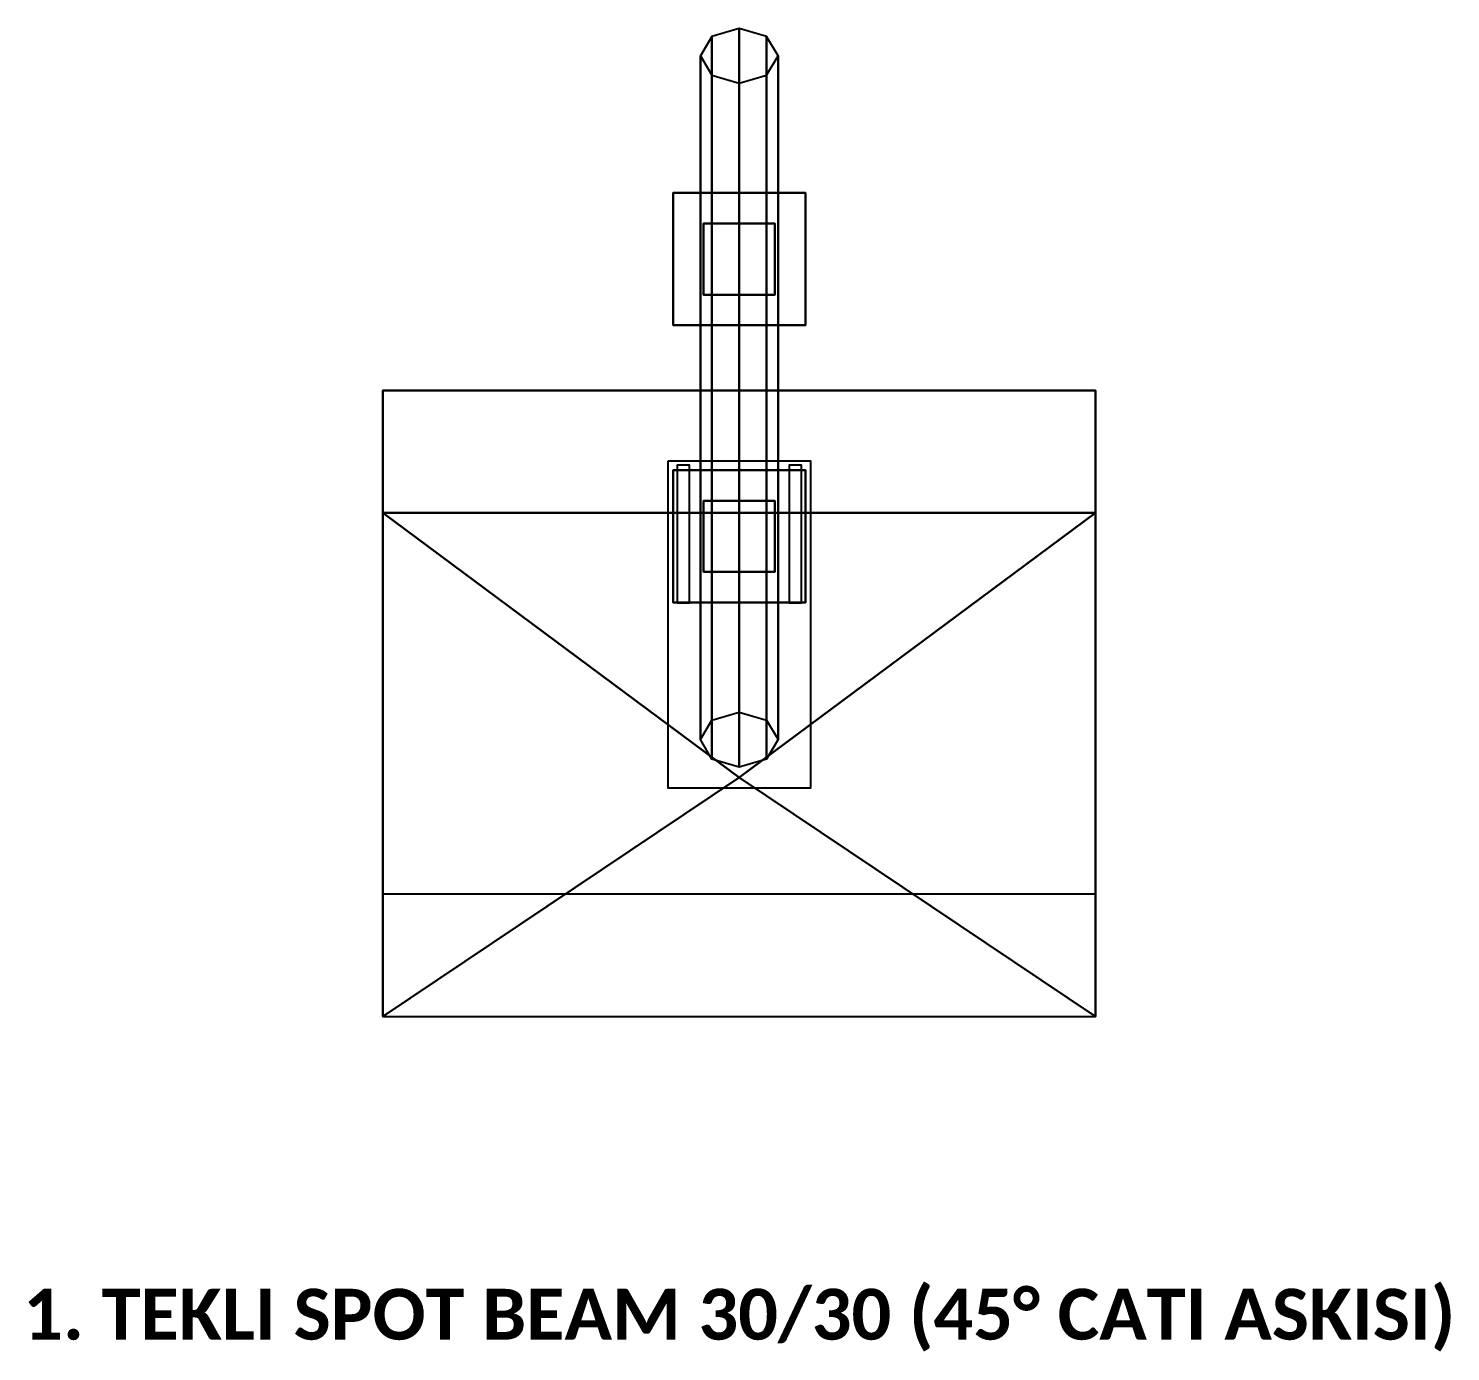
# Model space of a CAD drawing. Header units: metres. Extents: x -14.7 to 17.8, y -0.8 to 0.8.
# Drawn here: x -14.698 to -13.301, y -0.637 to 0.663 of the extents above; entities that cross this region are included whole.
import ezdxf
from ezdxf.enums import TextEntityAlignment as Align

# ---------------------------------------------------------------- set-up
doc = ezdxf.new("R2010")
doc.units = ezdxf.units.M
for name, color, linetype in [('CELIK_KIRIS_KOLON', 9, 'CONTINUOUS'), ('EKP_PANEL_ANTEN', 6, 'CONTINUOUS'), ('METIN_BILGI', 7, 'CONTINUOUS'), ('MONTAJ_BORULARI', 2, 'CONTINUOUS')]:
    doc.layers.add(name, color=color, linetype=linetype)
doc.styles.get("Standard").update_dxf_attribs({"font": 'calibrib.ttf'})

msp = doc.modelspace()

# ---------------------------------------------------------------- linework, layer by layer
at = {"layer": 'CELIK_KIRIS_KOLON'}
for p, q in [((-13.935, 0.5016, 0.1093), (-14.065, 0.5016, 0.1093)), ((-14.065, 0.5016, 0.1093), (-14.065, 0.3716, 0.1093)), ((-13.935, 0.5016, 0.2193), (-14.065, 0.5016, 0.2193)), ((-14.065, 0.5016, 0.2193), (-14.065, 0.3716, 0.2193)), ((-14.065, 0.5016, 0.1093), (-14.065, 0.5016, 0.2193)), ((-13.935, 0.3716, 0.1093), (-13.935, 0.5016, 0.1093)), ((-13.935, 0.3716, 0.2193), (-13.935, 0.5016, 0.2193)), ((-13.935, 0.5016, 0.1093), (-13.935, 0.5016, 0.2193)), ((-14.065, 0.3716, 0.1093), (-13.935, 0.3716, 0.1093)), ((-14.065, 0.3716, 0.2193), (-13.935, 0.3716, 0.2193)), ((-14.065, 0.3716, 0.1093), (-14.065, 0.3716, 0.2193)), ((-13.935, 0.3716, 0.1093), (-13.935, 0.3716, 0.2193)), ((-13.935, 0.2293, 0.3816), (-14.065, 0.2293, 0.3816)), ((-14.065, 0.2293, 0.3816), (-14.065, 0.0993, 0.3816)), ((-13.935, 0.2293, 0.4916), (-14.065, 0.2293, 0.4916)), ((-14.065, 0.2293, 0.4916), (-14.065, 0.0993, 0.4916)), ((-14.065, 0.2293, 0.3816), (-14.065, 0.2293, 0.4916)), ((-13.935, 0.0993, 0.3816), (-13.935, 0.2293, 0.3816)), ((-13.935, 0.0993, 0.4916), (-13.935, 0.2293, 0.4916)), ((-13.935, 0.2293, 0.3816), (-13.935, 0.2293, 0.4916)), ((-14.065, 0.0993, 0.3816), (-13.935, 0.0993, 0.3816)), ((-14.065, 0.0993, 0.4916), (-13.935, 0.0993, 0.4916)), ((-14.065, 0.0993, 0.3816), (-14.065, 0.0993, 0.4916)), ((-13.935, 0.0993, 0.3816), (-13.935, 0.0993, 0.4916))]:
    msp.add_line(p, q, dxfattribs=at)
for points in [[(-14.065, 0.3716, 0.1093), (-13.935, 0.3716, 0.1093), (-13.935, 0.5016, 0.1093), (-14.065, 0.5016, 0.1093)], [(-14.065, 0.3716, 0.2193), (-13.935, 0.3716, 0.2193), (-13.935, 0.5016, 0.2193), (-14.065, 0.5016, 0.2193)], [(-14.065, 0.5016, 0.1093), (-13.935, 0.5016, 0.1093), (-13.935, 0.5016, 0.2193), (-14.065, 0.5016, 0.2193)], [(-14.065, 0.3716, 0.1093), (-14.065, 0.5016, 0.1093), (-14.065, 0.5016, 0.2193), (-14.065, 0.3716, 0.2193)], [(-13.935, 0.3716, 0.1093), (-13.935, 0.5016, 0.1093), (-13.935, 0.5016, 0.2193), (-13.935, 0.3716, 0.2193)], [(-14.065, 0.3716, 0.1093), (-13.935, 0.3716, 0.1093), (-13.935, 0.3716, 0.2193), (-14.065, 0.3716, 0.2193)], [(-14.07, 0.2386, -0.0831), (-13.93, 0.2386, -0.0831), (-13.93, -0.0831, 0.2386), (-14.07, -0.0831, 0.2386)], [(-14.065, 0.0993, 0.3816), (-13.935, 0.0993, 0.3816), (-13.935, 0.2293, 0.3816), (-14.065, 0.2293, 0.3816)], [(-14.065, 0.0993, 0.4916), (-13.935, 0.0993, 0.4916), (-13.935, 0.2293, 0.4916), (-14.065, 0.2293, 0.4916)], [(-14.065, 0.2293, 0.3816), (-13.935, 0.2293, 0.3816), (-13.935, 0.2293, 0.4916), (-14.065, 0.2293, 0.4916)], [(-14.065, 0.0993, 0.3816), (-14.065, 0.2293, 0.3816), (-14.065, 0.2293, 0.4916), (-14.065, 0.0993, 0.4916)], [(-14.061, 0.099, 0.0566), (-14.049, 0.099, 0.0566), (-14.049, 0.2341, 0.2765), (-14.061, 0.2341, 0.2765)], [(-13.951, 0.099, 0.0566), (-13.939, 0.099, 0.0566), (-13.939, 0.2341, 0.2765), (-13.951, 0.2341, 0.2765)], [(-13.935, 0.0993, 0.3816), (-13.935, 0.2293, 0.3816), (-13.935, 0.2293, 0.4916), (-13.935, 0.0993, 0.4916)], [(-14.065, 0.0993, 0.3816), (-13.935, 0.0993, 0.3816), (-13.935, 0.0993, 0.4916), (-14.065, 0.0993, 0.4916)]]:
    msp.add_3dface(points, dxfattribs=at)
at = {"layer": 'EKP_PANEL_ANTEN'}
for q in [(-14.35, 0.1874, -0.3076), (-13.65, 0.1874, -0.3076), (-14.35, -0.3076, 0.1874), (-13.65, -0.3076, 0.1874)]:
    msp.add_line((-14, -0.0728, -0.0728), q, dxfattribs=at)
for points in [[(-14.35, 0.3076, -0.1874), (-13.65, 0.3076, -0.1874), (-13.65, -0.1874, 0.3076), (-14.35, -0.1874, 0.3076)], [(-14.35, 0.1874, -0.3076), (-13.65, 0.1874, -0.3076), (-13.65, 0.3076, -0.1874), (-14.35, 0.3076, -0.1874)], [(-14.35, 0.1874, -0.3076), (-14.35, -0.3076, 0.1874), (-14.35, -0.1874, 0.3076), (-14.35, 0.3076, -0.1874)], [(-13.65, 0.1874, -0.3076), (-13.65, -0.3076, 0.1874), (-13.65, -0.1874, 0.3076), (-13.65, 0.3076, -0.1874)], [(-14, -0.0728, -0.0728), (-13.65, 0.1874, -0.3076), (-14.35, 0.1874, -0.3076)], [(-14, -0.0728, -0.0728), (-14.35, 0.1874, -0.3076), (-14.35, -0.3076, 0.1874)], [(-14, -0.0728, -0.0728), (-13.65, -0.3076, 0.1874), (-13.65, 0.1874, -0.3076)], [(-14, -0.0728, -0.0728), (-14.35, -0.3076, 0.1874), (-13.65, -0.3076, 0.1874)], [(-14.35, -0.3076, 0.1874), (-13.65, -0.3076, 0.1874), (-13.65, -0.1874, 0.3076), (-14.35, -0.1874, 0.3076)]]:
    msp.add_3dface(points, dxfattribs=at)
at = {"layer": 'MONTAJ_BORULARI'}
for p, q in [((-13.965, 0.4716, 0.1643), (-14.035, 0.4716, 0.1643)), ((-14.035, 0.4716, 0.1643), (-14.035, 0.4016, 0.1643)), ((-13.965, 0.4716, 2.2), (-14.035, 0.4716, 2.2)), ((-14.035, 0.4716, 2.2), (-14.035, 0.4016, 2.2)), ((-14.035, 0.4716, 0.1643), (-14.035, 0.4716, 2.2)), ((-13.965, 0.4016, 0.1643), (-13.965, 0.4716, 0.1643)), ((-13.965, 0.4016, 2.2), (-13.965, 0.4716, 2.2)), ((-13.965, 0.4716, 0.1643), (-13.965, 0.4716, 2.2)), ((-14.035, 0.4016, 0.1643), (-13.965, 0.4016, 0.1643)), ((-14.035, 0.4016, 2.2), (-13.965, 0.4016, 2.2)), ((-14.035, 0.4016, 0.1643), (-14.035, 0.4016, 2.2)), ((-13.965, 0.4016, 0.1643), (-13.965, 0.4016, 2.2)), ((-13.965, 0.1993, 0.4366), (-14.035, 0.1993, 0.4366)), ((-14.035, 0.1993, 0.4366), (-14.035, 0.1293, 0.4366)), ((-13.965, 0.1993, 2.2), (-14.035, 0.1993, 2.2)), ((-14.035, 0.1993, 2.2), (-14.035, 0.1293, 2.2)), ((-14.035, 0.1993, 0.4366), (-14.035, 0.1993, 2.2)), ((-13.965, 0.1293, 0.4366), (-13.965, 0.1993, 0.4366)), ((-13.965, 0.1293, 2.2), (-13.965, 0.1993, 2.2)), ((-13.965, 0.1993, 0.4366), (-13.965, 0.1993, 2.2)), ((-14.035, 0.1293, 0.4366), (-13.965, 0.1293, 0.4366)), ((-14.035, 0.1293, 2.2), (-13.965, 0.1293, 2.2)), ((-14.035, 0.1293, 0.4366), (-14.035, 0.1293, 2.2)), ((-13.965, 0.1293, 0.4366), (-13.965, 0.1293, 2.2))]:
    msp.add_line(p, q, dxfattribs=at)
for points in [[(-14, 0.6633, -0.0085), (-14.0269, 0.6554, -0.0164), (-14.0269, -0.0164, 0.6554), (-14, -0.0085, 0.6633)], [(-13.9731, 0.6554, -0.0164), (-14, 0.6633, -0.0085), (-14, -0.0085, 0.6633), (-13.9731, -0.0164, 0.6554)], [(-14.0269, 0.6554, -0.0164), (-14.0381, 0.6363, -0.0354), (-14.0381, -0.0354, 0.6363), (-14.0269, -0.0164, 0.6554)], [(-13.9619, 0.6363, -0.0354), (-13.9731, 0.6554, -0.0164), (-13.9731, -0.0164, 0.6554), (-13.9619, -0.0354, 0.6363)], [(-14.0381, 0.6363, -0.0354), (-14.0269, 0.6173, -0.0545), (-14.0269, -0.0545, 0.6173), (-14.0381, -0.0354, 0.6363)], [(-13.9731, 0.6173, -0.0545), (-13.9619, 0.6363, -0.0354), (-13.9619, -0.0354, 0.6363), (-13.9731, -0.0545, 0.6173)], [(-14.0269, 0.6173, -0.0545), (-14, 0.6094, -0.0624), (-14, -0.0624, 0.6094), (-14.0269, -0.0545, 0.6173)], [(-14, 0.6094, -0.0624), (-13.9731, 0.6173, -0.0545), (-13.9731, -0.0545, 0.6173), (-14, -0.0624, 0.6094)], [(-14.035, 0.4016, 0.1643), (-13.965, 0.4016, 0.1643), (-13.965, 0.4716, 0.1643), (-14.035, 0.4716, 0.1643)], [(-14.035, 0.4016, 2.2), (-13.965, 0.4016, 2.2), (-13.965, 0.4716, 2.2), (-14.035, 0.4716, 2.2)], [(-14.035, 0.4716, 0.1643), (-13.965, 0.4716, 0.1643), (-13.965, 0.4716, 2.2), (-14.035, 0.4716, 2.2)], [(-14.035, 0.4016, 0.1643), (-14.035, 0.4716, 0.1643), (-14.035, 0.4716, 2.2), (-14.035, 0.4016, 2.2)], [(-13.965, 0.4016, 0.1643), (-13.965, 0.4716, 0.1643), (-13.965, 0.4716, 2.2), (-13.965, 0.4016, 2.2)], [(-14.035, 0.4016, 0.1643), (-13.965, 0.4016, 0.1643), (-13.965, 0.4016, 2.2), (-14.035, 0.4016, 2.2)], [(-14.035, 0.1293, 0.4366), (-13.965, 0.1293, 0.4366), (-13.965, 0.1993, 0.4366), (-14.035, 0.1993, 0.4366)], [(-14.035, 0.1293, 2.2), (-13.965, 0.1293, 2.2), (-13.965, 0.1993, 2.2), (-14.035, 0.1993, 2.2)], [(-14.035, 0.1993, 0.4366), (-13.965, 0.1993, 0.4366), (-13.965, 0.1993, 2.2), (-14.035, 0.1993, 2.2)], [(-14.035, 0.1293, 0.4366), (-14.035, 0.1993, 0.4366), (-14.035, 0.1993, 2.2), (-14.035, 0.1293, 2.2)], [(-13.965, 0.1293, 0.4366), (-13.965, 0.1993, 0.4366), (-13.965, 0.1993, 2.2), (-13.965, 0.1293, 2.2)], [(-14.035, 0.1293, 0.4366), (-13.965, 0.1293, 0.4366), (-13.965, 0.1293, 2.2), (-14.035, 0.1293, 2.2)]]:
    msp.add_3dface(points, dxfattribs=at)

# ---------------------------------------------------------------- texts
at = {"layer": 'METIN_BILGI'}
msp.add_text('1. TEKLI SPOT BEAM 30/30 (45° CATI ASKISI)', height=0.05, dxfattribs=at).set_placement((-14, -0.6), align=Align.MIDDLE_CENTER)

doc.saveas('drawing.dxf')
